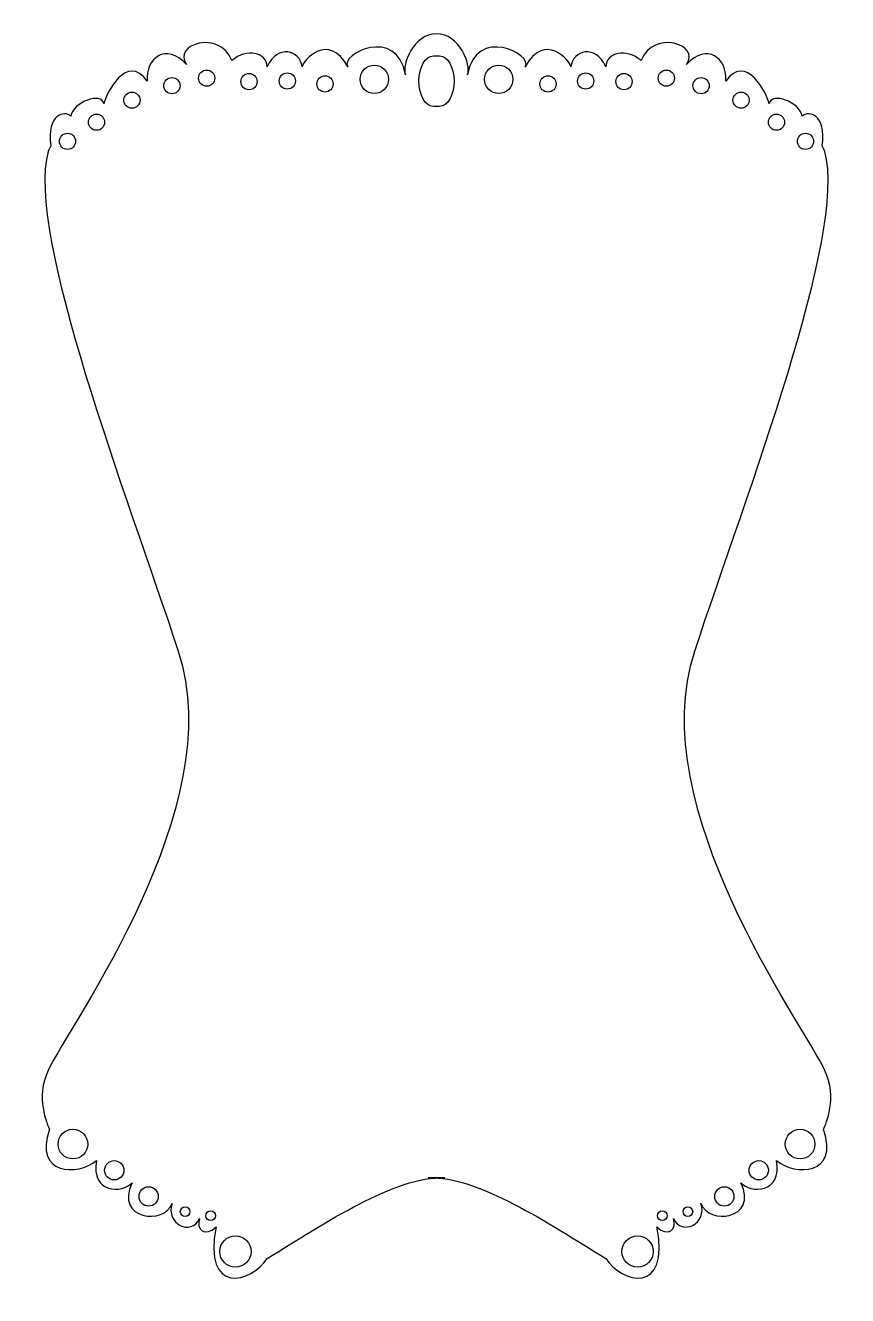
# Model space of a CAD drawing. Header units: centimetres. Extents: x -4.6 to 4.6, y -7.1 to 7.
import ezdxf

# ---------------------------------------------------------------- set-up
doc = ezdxf.new("R2010")
doc.units = ezdxf.units.CM
doc.header["$MEASUREMENT"] = 0
doc.layers.add('Camada 1', color=7, linetype='Continuous')

msp = doc.modelspace()

# ---------------------------------------------------------------- linework, layer by layer
at = {"layer": 'Camada 1'}
for points, knots in [([(-0.0007, -5.7884), (-0.03166, -5.78663), (-0.0619, -5.78626), (-0.09158, -5.78753), (-0.09158, -5.78753), (-0.09158, -5.78753), (0.09161, -5.78752), (0.09161, -5.78752), (0.09161, -5.78752), (-0.45796, -5.76463), (-1.23655, -6.29129), (-1.87771, -6.68059), (-1.87771, -6.68059), (-2.04569, -6.95539), (-2.5951, -7.09294), (-2.44249, -6.32957), (-2.44249, -6.32957), (-2.56467, -6.45157), (-2.67149, -6.36016), (-2.62569, -6.23797), (-2.62569, -6.23797), (-2.71729, -6.43638), (-3.00746, -6.29898), (-2.93107, -6.06999), (-2.93107, -6.06999), (-3.00746, -6.31417), (-3.57242, -6.25319), (-3.37385, -5.84099), (-3.37385, -5.84099), (-3.48066, -5.96317), (-3.83184, -5.96317), (-3.77065, -5.59681), (-3.77065, -5.59681), (-3.96922, -5.76464), (-4.47301, -5.76464), (-4.28876, -5.24796), (-4.28876, -5.24796), (-4.32043, -5.18533), (-4.44656, -4.90001), (-4.30503, -4.59677), (-4.30503, -4.59677), (-4.05852, -4.06848), (-2.28991, -1.68858), (-2.86239, 0.05175), (-2.86239, 0.05175), (-3.43486, 1.7921), (-4.55693, 4.67738), (-4.30502, 5.59334), (-4.30502, 5.59334), (-4.29555, 5.6149), (-4.28518, 5.63591), (-4.2739, 5.65639), (-4.2739, 5.65639), (-4.32793, 6.00554), (-4.12182, 6.05134), (-4.05314, 5.98265), (-4.05314, 5.98265), (-4.03023, 6.14293), (-3.70966, 6.25745), (-3.68674, 6.12005), (-3.68674, 6.12005), (-3.66383, 6.23454), (-3.43483, 6.69253), (-3.20586, 6.37193), (-3.20586, 6.37193), (-3.22877, 6.62384), (-2.99978, 6.80701), (-2.77078, 6.55513), (-2.77078, 6.55513), (-2.93107, 6.7841), (-2.40441, 6.94441), (-2.26702, 6.60093), (-2.26702, 6.60093), (-2.10671, 6.73833), (-1.87774, 6.69253), (-1.87774, 6.53224), (-1.87774, 6.53224), (-1.76325, 6.78412), (-1.51134, 6.71544), (-1.48846, 6.53224), (-1.48846, 6.53224), (-1.48846, 6.60093), (-1.19078, 6.92152), (-0.98467, 6.53224), (-0.98467, 6.53224), (-1.07627, 6.66964), (-0.4351, 6.99023), (-0.34351, 6.44064), (-0.34351, 6.44064), (-0.38929, 6.55513), (-0.2519, 6.89861), (0.00001, 6.89861), (0.00001, 6.89861), (0.25192, 6.89861), (0.38929, 6.55513), (0.34349, 6.44062), (0.34349, 6.44062), (0.43509, 6.99019), (1.07625, 6.66962), (0.98465, 6.53222), (0.98465, 6.53222), (1.19073, 6.9215), (1.48842, 6.60091), (1.48842, 6.53222), (1.48842, 6.53222), (1.51131, 6.71542), (1.76322, 6.7841), (1.8777, 6.53222), (1.8777, 6.53222), (1.8777, 6.6925), (2.1067, 6.7383), (2.26701, 6.60091), (2.26701, 6.60091), (2.40438, 6.94439), (2.93109, 6.78411), (2.77078, 6.55511), (2.77078, 6.55511), (2.99978, 6.80702), (3.22877, 6.62382), (3.20586, 6.37191), (3.20586, 6.37191), (3.43486, 6.69251), (3.66385, 6.23451), (3.68674, 6.12003), (3.68674, 6.12003), (3.70965, 6.25743), (4.03022, 6.14292), (4.05314, 5.98263), (4.05314, 5.98263), (4.12185, 6.05132), (4.32794, 6.00552), (4.27391, 5.6564), (4.27391, 5.6564), (4.28518, 5.63592), (4.29555, 5.61491), (4.30505, 5.59335), (4.30505, 5.59335), (4.55696, 4.67739), (3.43489, 1.79211), (2.86241, 0.05176), (2.86241, 0.05176), (2.28993, -1.68856), (4.05854, -4.06849), (4.30505, -4.59676), (4.30505, -4.59676), (4.44658, -4.9), (4.32042, -5.18533), (4.28878, -5.24795), (4.28878, -5.24795), (4.47306, -5.7646), (3.96927, -5.7646), (3.7707, -5.5968), (3.7707, -5.5968), (3.8319, -5.9632), (3.48069, -5.9632), (3.37388, -5.84098), (3.37388, -5.84098), (3.57248, -6.25317), (3.00748, -6.31419), (2.93113, -6.06998), (2.93113, -6.06998), (3.00752, -6.29895), (2.71735, -6.43638), (2.62575, -6.23796), (2.62575, -6.23796), (2.67155, -6.36014), (2.56474, -6.45156), (2.44255, -6.32956), (2.44255, -6.32956), (2.59516, -7.09294), (2.04575, -6.95535), (1.87774, -6.68058), (1.87774, -6.68058), (1.2366, -6.29127), (0.45801, -5.76462), (-0.09158, -5.78751), (-0.09158, -5.78751), (-0.09158, -5.78751), (0.09161, -5.78752), (0.09161, -5.78752), (0.09161, -5.78752), (0.06192, -5.78625), (0.03168, -5.78662), (0.00073, -5.78839), (0.00073, -5.78839), (0.00073, -5.78839), (-0.0007, -5.7884), (-0.0007, -5.7884)], [0, 0, 0, 0, 0.02083333, 0.02083333, 0.02083333, 0.02083333, 0.04166667, 0.04166667, 0.04166667, 0.04166667, 0.0625, 0.0625, 0.0625, 0.0625, 0.08333333, 0.08333333, 0.08333333, 0.08333333, 0.10416667, 0.10416667, 0.10416667, 0.10416667, 0.125, 0.125, 0.125, 0.125, 0.14583333, 0.14583333, 0.14583333, 0.14583333, 0.16666667, 0.16666667, 0.16666667, 0.16666667, 0.1875, 0.1875, 0.1875, 0.1875, 0.20833333, 0.20833333, 0.20833333, 0.20833333, 0.22916667, 0.22916667, 0.22916667, 0.22916667, 0.25, 0.25, 0.25, 0.25, 0.27083333, 0.27083333, 0.27083333, 0.27083333, 0.29166667, 0.29166667, 0.29166667, 0.29166667, 0.3125, 0.3125, 0.3125, 0.3125, 0.33333333, 0.33333333, 0.33333333, 0.33333333, 0.35416667, 0.35416667, 0.35416667, 0.35416667, 0.375, 0.375, 0.375, 0.375, 0.39583333, 0.39583333, 0.39583333, 0.39583333, 0.41666667, 0.41666667, 0.41666667, 0.41666667, 0.4375, 0.4375, 0.4375, 0.4375, 0.45833333, 0.45833333, 0.45833333, 0.45833333, 0.47916667, 0.47916667, 0.47916667, 0.47916667, 0.5, 0.5, 0.5, 0.5, 0.52083333, 0.52083333, 0.52083333, 0.52083333, 0.54166667, 0.54166667, 0.54166667, 0.54166667, 0.5625, 0.5625, 0.5625, 0.5625, 0.58333333, 0.58333333, 0.58333333, 0.58333333, 0.60416667, 0.60416667, 0.60416667, 0.60416667, 0.625, 0.625, 0.625, 0.625, 0.64583333, 0.64583333, 0.64583333, 0.64583333, 0.66666667, 0.66666667, 0.66666667, 0.66666667, 0.6875, 0.6875, 0.6875, 0.6875, 0.70833333, 0.70833333, 0.70833333, 0.70833333, 0.72916667, 0.72916667, 0.72916667, 0.72916667, 0.75, 0.75, 0.75, 0.75, 0.77083333, 0.77083333, 0.77083333, 0.77083333, 0.79166667, 0.79166667, 0.79166667, 0.79166667, 0.8125, 0.8125, 0.8125, 0.8125, 0.83333333, 0.83333333, 0.83333333, 0.83333333, 0.85416667, 0.85416667, 0.85416667, 0.85416667, 0.875, 0.875, 0.875, 0.875, 0.89583333, 0.89583333, 0.89583333, 0.89583333, 0.91666667, 0.91666667, 0.91666667, 0.91666667, 0.9375, 0.9375, 0.9375, 0.9375, 0.95833333, 0.95833333, 0.95833333, 0.95833333, 1, 1, 1, 1]), ([(0.03436, 6.09142), (0.12294, 6.09142), (0.19467, 6.21702), (0.19467, 6.37193), (0.19467, 6.37193), (0.19467, 6.52684), (0.12294, 6.65244), (0.03436, 6.65244), (0.03436, 6.65244), (0.03436, 6.65244), (-0.03433, 6.65244), (-0.03433, 6.65244), (-0.03433, 6.65244), (-0.12289, 6.65244), (-0.19461, 6.52684), (-0.19461, 6.37193), (-0.19461, 6.37193), (-0.19461, 6.21702), (-0.12288, 6.09142), (-0.03433, 6.09142), (-0.03433, 6.09142), (-0.03433, 6.09142), (0.03436, 6.09142), (0.03436, 6.09142)], [0, 0, 0, 0, 0.14285714, 0.14285714, 0.14285714, 0.14285714, 0.28571429, 0.28571429, 0.28571429, 0.28571429, 0.42857143, 0.42857143, 0.42857143, 0.42857143, 0.57142857, 0.57142857, 0.57142857, 0.57142857, 0.71428571, 0.71428571, 0.71428571, 0.71428571, 1, 1, 1, 1]), ([(-2.54734, 6.31558), (-2.4976, 6.31558), (-2.45736, 6.35582), (-2.45736, 6.40556), (-2.45736, 6.40556), (-2.45736, 6.45528), (-2.4976, 6.49554), (-2.54734, 6.49554), (-2.54734, 6.49554), (-2.59708, 6.49554), (-2.63732, 6.4553), (-2.63732, 6.40556), (-2.63732, 6.40556), (-2.63733, 6.35582), (-2.59708, 6.31558), (-2.54734, 6.31558)], [0, 0, 0, 0, 0.2, 0.2, 0.2, 0.2, 0.4, 0.4, 0.4, 0.4, 0.6, 0.6, 0.6, 0.6, 1, 1, 1, 1]), ([(-0.68965, 6.23525), (-0.60271, 6.23525), (-0.53222, 6.30566), (-0.53222, 6.39268), (-0.53222, 6.39268), (-0.53222, 6.47973), (-0.60271, 6.55011), (-0.68965, 6.55011), (-0.68965, 6.55011), (-0.77659, 6.55011), (-0.84708, 6.4797), (-0.84708, 6.39268), (-0.84708, 6.39268), (-0.84708, 6.30566), (-0.77659, 6.23525), (-0.68965, 6.23525)], [0, 0, 0, 0, 0.2, 0.2, 0.2, 0.2, 0.4, 0.4, 0.4, 0.4, 0.6, 0.6, 0.6, 0.6, 1, 1, 1, 1]), ([(0.84708, 6.39268), (0.84708, 6.47973), (0.77659, 6.55011), (0.68965, 6.55011), (0.68965, 6.55011), (0.60271, 6.55011), (0.53222, 6.4797), (0.53222, 6.39268), (0.53222, 6.39268), (0.53222, 6.30566), (0.60271, 6.23525), (0.68965, 6.23525), (0.68965, 6.23525), (0.77659, 6.23525), (0.84708, 6.30566), (0.84708, 6.39268)], [0, 0, 0, 0, 0.2, 0.2, 0.2, 0.2, 0.4, 0.4, 0.4, 0.4, 0.6, 0.6, 0.6, 0.6, 1, 1, 1, 1]), ([(2.63735, 6.40556), (2.63735, 6.45528), (2.59711, 6.49554), (2.54737, 6.49554), (2.54737, 6.49554), (2.49765, 6.49554), (2.45741, 6.4553), (2.45741, 6.40556), (2.45741, 6.40556), (2.45741, 6.35582), (2.49765, 6.31558), (2.54737, 6.31558), (2.54737, 6.31558), (2.59708, 6.31558), (2.63735, 6.35582), (2.63735, 6.40556)], [0, 0, 0, 0, 0.2, 0.2, 0.2, 0.2, 0.4, 0.4, 0.4, 0.4, 0.6, 0.6, 0.6, 0.6, 1, 1, 1, 1]), ([(-2.93305, 6.23202), (-2.88333, 6.23202), (-2.84307, 6.27226), (-2.84307, 6.322), (-2.84307, 6.322), (-2.84307, 6.37172), (-2.88331, 6.41198), (-2.93305, 6.41198), (-2.93305, 6.41198), (-2.98279, 6.41198), (-3.02303, 6.37174), (-3.02303, 6.322), (-3.02303, 6.322), (-3.02304, 6.27229), (-2.98279, 6.23202), (-2.93305, 6.23202)], [0, 0, 0, 0, 0.2, 0.2, 0.2, 0.2, 0.4, 0.4, 0.4, 0.4, 0.6, 0.6, 0.6, 0.6, 1, 1, 1, 1]), ([(-2.07808, 6.27703), (-2.02836, 6.27703), (-1.9881, 6.31727), (-1.9881, 6.36701), (-1.9881, 6.36701), (-1.9881, 6.41675), (-2.02834, 6.45699), (-2.07808, 6.45699), (-2.07808, 6.45699), (-2.12782, 6.45699), (-2.16806, 6.41675), (-2.16806, 6.36701), (-2.16806, 6.36701), (-2.16809, 6.31727), (-2.12782, 6.27703), (-2.07808, 6.27703)], [0, 0, 0, 0, 0.2, 0.2, 0.2, 0.2, 0.4, 0.4, 0.4, 0.4, 0.6, 0.6, 0.6, 0.6, 1, 1, 1, 1]), ([(-1.65392, 6.28346), (-1.60418, 6.28346), (-1.56394, 6.3237), (-1.56394, 6.37344), (-1.56394, 6.37344), (-1.56394, 6.42318), (-1.60418, 6.46342), (-1.65392, 6.46342), (-1.65392, 6.46342), (-1.70364, 6.46342), (-1.7439, 6.42318), (-1.7439, 6.37344), (-1.7439, 6.37344), (-1.7439, 6.3237), (-1.70364, 6.28346), (-1.65392, 6.28346)], [0, 0, 0, 0, 0.2, 0.2, 0.2, 0.2, 0.4, 0.4, 0.4, 0.4, 0.6, 0.6, 0.6, 0.6, 1, 1, 1, 1]), ([(-1.23601, 6.25136), (-1.18627, 6.25136), (-1.14603, 6.2916), (-1.14603, 6.34134), (-1.14603, 6.34134), (-1.14603, 6.39108), (-1.18627, 6.43132), (-1.23601, 6.43132), (-1.23601, 6.43132), (-1.28573, 6.43132), (-1.32599, 6.39108), (-1.32599, 6.34134), (-1.32599, 6.34134), (-1.326, 6.29161), (-1.28573, 6.25136), (-1.23601, 6.25136)], [0, 0, 0, 0, 0.2, 0.2, 0.2, 0.2, 0.4, 0.4, 0.4, 0.4, 0.6, 0.6, 0.6, 0.6, 1, 1, 1, 1]), ([(1.326, 6.34132), (1.326, 6.39106), (1.28576, 6.4313), (1.23604, 6.4313), (1.23604, 6.4313), (1.18632, 6.4313), (1.14606, 6.39106), (1.14606, 6.34132), (1.14606, 6.34132), (1.14606, 6.2916), (1.1863, 6.25134), (1.23604, 6.25134), (1.23604, 6.25134), (1.28578, 6.25134), (1.326, 6.29161), (1.326, 6.34132)], [0, 0, 0, 0, 0.2, 0.2, 0.2, 0.2, 0.4, 0.4, 0.4, 0.4, 0.6, 0.6, 0.6, 0.6, 1, 1, 1, 1]), ([(1.74394, 6.37344), (1.74394, 6.42318), (1.7037, 6.46342), (1.65396, 6.46342), (1.65396, 6.46342), (1.60422, 6.46342), (1.56398, 6.42318), (1.56398, 6.37344), (1.56398, 6.37344), (1.56398, 6.3237), (1.60422, 6.28346), (1.65396, 6.28346), (1.65396, 6.28346), (1.7037, 6.28346), (1.74394, 6.3237), (1.74394, 6.37344)], [0, 0, 0, 0, 0.2, 0.2, 0.2, 0.2, 0.4, 0.4, 0.4, 0.4, 0.6, 0.6, 0.6, 0.6, 1, 1, 1, 1]), ([(2.16809, 6.36701), (2.16809, 6.41675), (2.12785, 6.45699), (2.07811, 6.45699), (2.07811, 6.45699), (2.02837, 6.45699), (1.98815, 6.41675), (1.98815, 6.36701), (1.98815, 6.36701), (1.98815, 6.31729), (2.02839, 6.27703), (2.07811, 6.27703), (2.07811, 6.27703), (2.12783, 6.27703), (2.16809, 6.31727), (2.16809, 6.36701)], [0, 0, 0, 0, 0.2, 0.2, 0.2, 0.2, 0.4, 0.4, 0.4, 0.4, 0.6, 0.6, 0.6, 0.6, 1, 1, 1, 1]), ([(3.02306, 6.32203), (3.02306, 6.37175), (2.98282, 6.41201), (2.93308, 6.41201), (2.93308, 6.41201), (2.88334, 6.41201), (2.84312, 6.37177), (2.84312, 6.32203), (2.84312, 6.32203), (2.84312, 6.27229), (2.88336, 6.23205), (2.93308, 6.23205), (2.93308, 6.23205), (2.9828, 6.23205), (3.02306, 6.27229), (3.02306, 6.32203)], [0, 0, 0, 0, 0.2, 0.2, 0.2, 0.2, 0.4, 0.4, 0.4, 0.4, 0.6, 0.6, 0.6, 0.6, 1, 1, 1, 1]), ([(-3.37655, 6.07129), (-3.32681, 6.07129), (-3.28657, 6.11153), (-3.28657, 6.16127), (-3.28657, 6.16127), (-3.28657, 6.21099), (-3.32681, 6.25125), (-3.37655, 6.25125), (-3.37655, 6.25125), (-3.42627, 6.25125), (-3.46653, 6.21101), (-3.46653, 6.16127), (-3.46653, 6.16127), (-3.46653, 6.11153), (-3.42626, 6.07129), (-3.37655, 6.07129)], [0, 0, 0, 0, 0.2, 0.2, 0.2, 0.2, 0.4, 0.4, 0.4, 0.4, 0.6, 0.6, 0.6, 0.6, 1, 1, 1, 1]), ([(3.46653, 6.16127), (3.46653, 6.21099), (3.42629, 6.25125), (3.37655, 6.25125), (3.37655, 6.25125), (3.32683, 6.25125), (3.28659, 6.21101), (3.28659, 6.16127), (3.28659, 6.16127), (3.28659, 6.11153), (3.32683, 6.07129), (3.37655, 6.07129), (3.37655, 6.07129), (3.42629, 6.07129), (3.46653, 6.11153), (3.46653, 6.16127)], [0, 0, 0, 0, 0.2, 0.2, 0.2, 0.2, 0.4, 0.4, 0.4, 0.4, 0.6, 0.6, 0.6, 0.6, 1, 1, 1, 1]), ([(-3.76869, 5.82708), (-3.71895, 5.82708), (-3.67871, 5.86732), (-3.67871, 5.91706), (-3.67871, 5.91706), (-3.67871, 5.9668), (-3.71895, 6.00704), (-3.76869, 6.00704), (-3.76869, 6.00704), (-3.81843, 6.00704), (-3.85867, 5.9668), (-3.85867, 5.91706), (-3.85867, 5.91706), (-3.85867, 5.86735), (-3.81843, 5.82708), (-3.76869, 5.82708)], [0, 0, 0, 0, 0.2, 0.2, 0.2, 0.2, 0.4, 0.4, 0.4, 0.4, 0.6, 0.6, 0.6, 0.6, 1, 1, 1, 1]), ([(3.8587, 5.91706), (3.8587, 5.9668), (3.81846, 6.00704), (3.76872, 6.00704), (3.76872, 6.00704), (3.719, 6.00704), (3.67876, 5.9668), (3.67876, 5.91706), (3.67876, 5.91706), (3.67876, 5.86734), (3.719, 5.82708), (3.76872, 5.82708), (3.76872, 5.82708), (3.81843, 5.82708), (3.8587, 5.86735), (3.8587, 5.91706)], [0, 0, 0, 0, 0.2, 0.2, 0.2, 0.2, 0.4, 0.4, 0.4, 0.4, 0.6, 0.6, 0.6, 0.6, 1, 1, 1, 1]), ([(-4.09018, 5.61491), (-4.04046, 5.61491), (-4.0002, 5.65515), (-4.0002, 5.70489), (-4.0002, 5.70489), (-4.0002, 5.75463), (-4.04044, 5.79487), (-4.09018, 5.79487), (-4.09018, 5.79487), (-4.13992, 5.79487), (-4.18016, 5.75463), (-4.18016, 5.70489), (-4.18016, 5.70489), (-4.18017, 5.65518), (-4.1399, 5.61491), (-4.09018, 5.61491)], [0, 0, 0, 0, 0.2, 0.2, 0.2, 0.2, 0.4, 0.4, 0.4, 0.4, 0.6, 0.6, 0.6, 0.6, 1, 1, 1, 1]), ([(4.18017, 5.70489), (4.18017, 5.75463), (4.13993, 5.79487), (4.09021, 5.79487), (4.09021, 5.79487), (4.04047, 5.79487), (4.00023, 5.75463), (4.00023, 5.70489), (4.00023, 5.70489), (4.00023, 5.65517), (4.04047, 5.61491), (4.09021, 5.61491), (4.09021, 5.61491), (4.13992, 5.61491), (4.18017, 5.65518), (4.18017, 5.70489)], [0, 0, 0, 0, 0.2, 0.2, 0.2, 0.2, 0.4, 0.4, 0.4, 0.4, 0.6, 0.6, 0.6, 0.6, 1, 1, 1, 1]), ([(-4.03023, -5.57803), (-3.93953, -5.57803), (-3.86582, -5.50432), (-3.86582, -5.41362), (-3.86582, -5.41362), (-3.86582, -5.32292), (-3.93953, -5.24921), (-4.03023, -5.24921), (-4.03023, -5.24921), (-4.12093, -5.24921), (-4.19464, -5.32292), (-4.19464, -5.41362), (-4.19464, -5.41362), (-4.19464, -5.50432), (-4.12095, -5.57803), (-4.03023, -5.57803)], [0, 0, 0, 0, 0.2, 0.2, 0.2, 0.2, 0.4, 0.4, 0.4, 0.4, 0.6, 0.6, 0.6, 0.6, 1, 1, 1, 1]), ([(4.19466, -5.41361), (4.19466, -5.32291), (4.12095, -5.2492), (4.03025, -5.2492), (4.03025, -5.2492), (3.93955, -5.2492), (3.86584, -5.32291), (3.86584, -5.41361), (3.86584, -5.41361), (3.86584, -5.50431), (3.93955, -5.57802), (4.03025, -5.57802), (4.03025, -5.57802), (4.12095, -5.57802), (4.19466, -5.50429), (4.19466, -5.41361)], [0, 0, 0, 0, 0.2, 0.2, 0.2, 0.2, 0.4, 0.4, 0.4, 0.4, 0.6, 0.6, 0.6, 0.6, 1, 1, 1, 1]), ([(-3.57226, -5.81059), (-3.51323, -5.81059), (-3.46529, -5.76262), (-3.46529, -5.70362), (-3.46529, -5.70362), (-3.46529, -5.64459), (-3.51323, -5.59662), (-3.57226, -5.59662), (-3.57226, -5.59662), (-3.63129, -5.59662), (-3.67923, -5.64459), (-3.67923, -5.70362), (-3.67923, -5.70362), (-3.67923, -5.76263), (-3.63129, -5.81059), (-3.57226, -5.81059)], [0, 0, 0, 0, 0.2, 0.2, 0.2, 0.2, 0.4, 0.4, 0.4, 0.4, 0.6, 0.6, 0.6, 0.6, 1, 1, 1, 1]), ([(3.67926, -5.70362), (3.67926, -5.64459), (3.63129, -5.59662), (3.57226, -5.59662), (3.57226, -5.59662), (3.51323, -5.59662), (3.46529, -5.64459), (3.46529, -5.70362), (3.46529, -5.70362), (3.46529, -5.76262), (3.51323, -5.81059), (3.57226, -5.81059), (3.57226, -5.81059), (3.63129, -5.81059), (3.67926, -5.76263), (3.67926, -5.70362)], [0, 0, 0, 0, 0.2, 0.2, 0.2, 0.2, 0.4, 0.4, 0.4, 0.4, 0.6, 0.6, 0.6, 0.6, 1, 1, 1, 1]), ([(-3.19065, -6.1006), (-3.13162, -6.1006), (-3.08368, -6.05263), (-3.08368, -5.9936), (-3.08368, -5.9936), (-3.08368, -5.93457), (-3.13162, -5.88663), (-3.19065, -5.88663), (-3.19065, -5.88663), (-3.24968, -5.88663), (-3.29762, -5.93457), (-3.29762, -5.9936), (-3.29762, -5.9936), (-3.29762, -6.05263), (-3.2497, -6.1006), (-3.19065, -6.1006)], [0, 0, 0, 0, 0.2, 0.2, 0.2, 0.2, 0.4, 0.4, 0.4, 0.4, 0.6, 0.6, 0.6, 0.6, 1, 1, 1, 1]), ([(3.29767, -5.99361), (3.29767, -5.93458), (3.2497, -5.88664), (3.19067, -5.88664), (3.19067, -5.88664), (3.13167, -5.88664), (3.0837, -5.93458), (3.0837, -5.99361), (3.0837, -5.99361), (3.0837, -6.05264), (3.13167, -6.10061), (3.19067, -6.10061), (3.19067, -6.10061), (3.24971, -6.1006), (3.29767, -6.05264), (3.29767, -5.99361)], [0, 0, 0, 0, 0.2, 0.2, 0.2, 0.2, 0.4, 0.4, 0.4, 0.4, 0.6, 0.6, 0.6, 0.6, 1, 1, 1, 1]), ([(-2.78618, -6.21509), (-2.75665, -6.21509), (-2.73268, -6.19112), (-2.73268, -6.16162), (-2.73268, -6.16162), (-2.73268, -6.13209), (-2.75665, -6.10812), (-2.78618, -6.10812), (-2.78618, -6.10812), (-2.81568, -6.10812), (-2.83965, -6.13209), (-2.83965, -6.16162), (-2.83965, -6.16162), (-2.83965, -6.19109), (-2.81568, -6.21509), (-2.78618, -6.21509)], [0, 0, 0, 0, 0.2, 0.2, 0.2, 0.2, 0.4, 0.4, 0.4, 0.4, 0.6, 0.6, 0.6, 0.6, 1, 1, 1, 1]), ([(-2.50369, -6.26086), (-2.47416, -6.26086), (-2.45022, -6.23692), (-2.45022, -6.20739), (-2.45022, -6.20739), (-2.45022, -6.17789), (-2.47419, -6.15392), (-2.50369, -6.15392), (-2.50369, -6.15392), (-2.53319, -6.15392), (-2.55719, -6.17789), (-2.55719, -6.20739), (-2.55719, -6.20739), (-2.55718, -6.23692), (-2.53321, -6.26086), (-2.50369, -6.26086)], [0, 0, 0, 0, 0.2, 0.2, 0.2, 0.2, 0.4, 0.4, 0.4, 0.4, 0.6, 0.6, 0.6, 0.6, 1, 1, 1, 1]), ([(2.55718, -6.20739), (2.55718, -6.17789), (2.53321, -6.15392), (2.50371, -6.15392), (2.50371, -6.15392), (2.47421, -6.15392), (2.45024, -6.17789), (2.45024, -6.20739), (2.45024, -6.20739), (2.45024, -6.23692), (2.47421, -6.26086), (2.50371, -6.26086), (2.50371, -6.26086), (2.53321, -6.26086), (2.55718, -6.23692), (2.55718, -6.20739)], [0, 0, 0, 0, 0.2, 0.2, 0.2, 0.2, 0.4, 0.4, 0.4, 0.4, 0.6, 0.6, 0.6, 0.6, 1, 1, 1, 1]), ([(2.83968, -6.16159), (2.83968, -6.13206), (2.81571, -6.10809), (2.78621, -6.10809), (2.78621, -6.10809), (2.75668, -6.10809), (2.73274, -6.13206), (2.73274, -6.16159), (2.73274, -6.16159), (2.73274, -6.19109), (2.75668, -6.21506), (2.78621, -6.21506), (2.78621, -6.21506), (2.81571, -6.21509), (2.83968, -6.19109), (2.83968, -6.16159)], [0, 0, 0, 0, 0.2, 0.2, 0.2, 0.2, 0.4, 0.4, 0.4, 0.4, 0.6, 0.6, 0.6, 0.6, 1, 1, 1, 1]), ([(-2.22889, -6.77825), (-2.133, -6.77825), (-2.05501, -6.70025), (-2.05501, -6.60437), (-2.05501, -6.60437), (-2.05501, -6.50849), (-2.13301, -6.43049), (-2.22889, -6.43049), (-2.22889, -6.43049), (-2.32477, -6.43049), (-2.40277, -6.50849), (-2.40277, -6.60437), (-2.40277, -6.60437), (-2.40277, -6.70025), (-2.32477, -6.77825), (-2.22889, -6.77825)], [0, 0, 0, 0, 0.2, 0.2, 0.2, 0.2, 0.4, 0.4, 0.4, 0.4, 0.6, 0.6, 0.6, 0.6, 1, 1, 1, 1]), ([(2.4028, -6.60437), (2.4028, -6.50848), (2.3248, -6.43049), (2.22892, -6.43049), (2.22892, -6.43049), (2.13304, -6.43049), (2.05504, -6.50849), (2.05504, -6.60437), (2.05504, -6.60437), (2.05504, -6.70025), (2.13304, -6.77825), (2.22892, -6.77825), (2.22892, -6.77825), (2.3248, -6.77825), (2.4028, -6.70026), (2.4028, -6.60437)], [0, 0, 0, 0, 0.2, 0.2, 0.2, 0.2, 0.4, 0.4, 0.4, 0.4, 0.6, 0.6, 0.6, 0.6, 1, 1, 1, 1])]:
    msp.add_open_spline(points, degree=3, knots=knots, dxfattribs=at)

doc.saveas('drawing.dxf')
